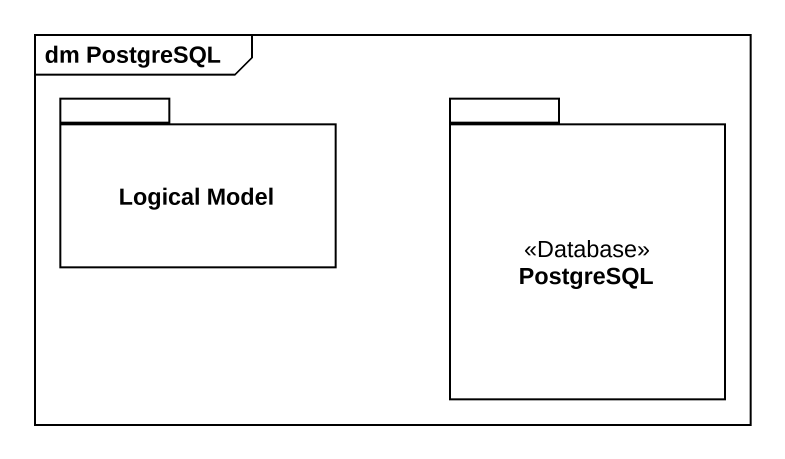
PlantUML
@startuml
mainframe dm PostgreSQL
package "Logical Model" as Logical_Model {
}
package PostgreSQL <<Database>> {
}
@enduml
